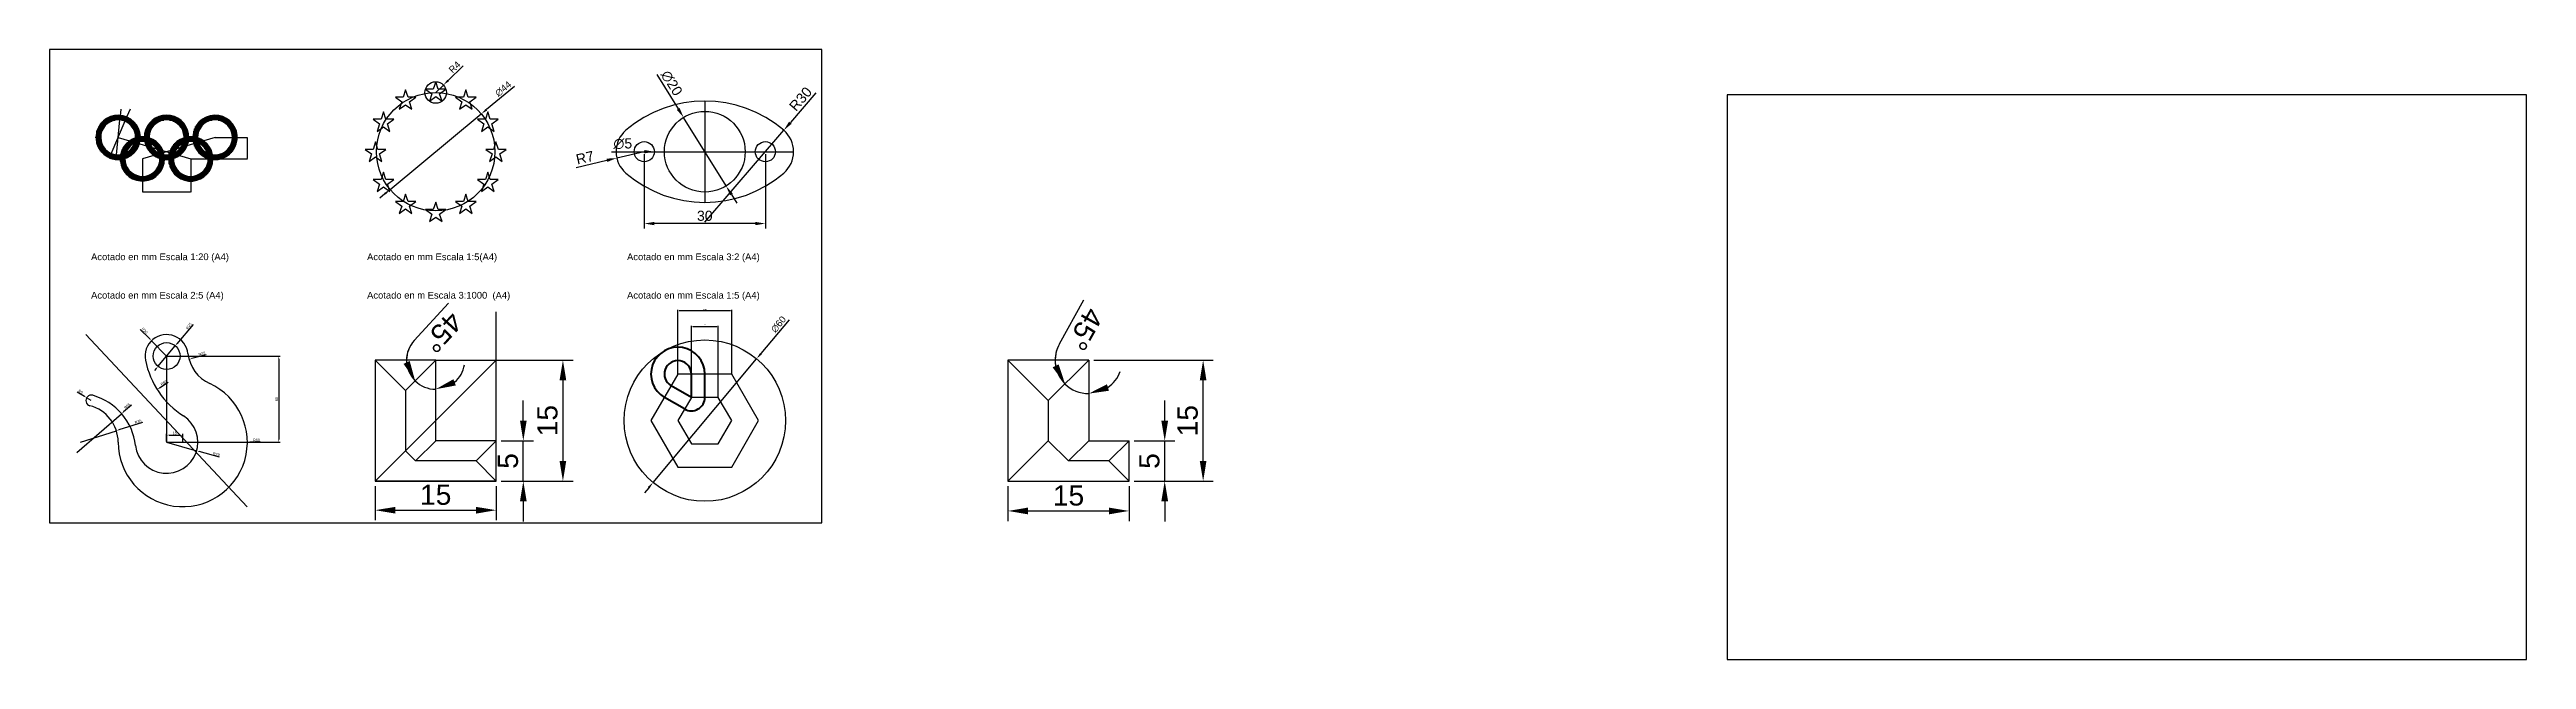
# Model space of a CAD drawing. Header units: millimetres. Extents: x 2626 to 3547, y 1500 to 1727.
import ezdxf

# ---------------------------------------------------------------- set-up
doc = ezdxf.new("R2010")
doc.units = ezdxf.units.MM
doc.layers.add('cotas', color=252, linetype='Continuous')
doc.styles.get("Standard").update_dxf_attribs({"font": 'arial.ttf'})
doc.dimstyles.new('ISO-25', dxfattribs={"dimtxt": 2.5, "dimasz": 2.5, "dimexe": 1.25, "dimexo": 0.625, "dimtad": 1, "dimtxsty": 'Standard', "dimcen": 2.5, "dimadec": 0, "dimazin": 0, "dimtfac": 1, "dimtmove": 0, "dimatfit": 3, "dimfxl": 1, "dimarcsym": 0})
pattern_1 = [(0, (-812.497, 857.91), (0, 6.985), [5.08, -1.905]), (90, (-812.497, 857.91), (-6.985, 4e-16), [5.08, -1.905])]

# ---------------------------------------------------------------- blocks, each defined once
blk = doc.blocks.new('*D10')
at = {"layer": 'cotas', "color": 0, "lineweight": -2, "transparency": 16777216}
blk.add_line((3593.28, 1960.92), (3601.4, 1960.92), dxfattribs=at)
at = {"layer": 'cotas', "color": 0, "transparency": 16777216}
blk.add_solid([(3601.4, 1961.34), (3601.4, 1960.5), (3603.9, 1960.92)], dxfattribs=at)
at = {"layer": 'Defpoints', "color": 0, "transparency": 16777216}
for p in [(3598.9, 1960.92), (3603.9, 1960.92)]:
    blk.add_point(p, dxfattribs=at)
at = {"layer": 'cotas', "color": 0, "transparency": 16777216, "insert": (3596.09, 1962.89), "char_height": 2.5, "attachment_point": 5}
blk.add_mtext('∅5', dxfattribs=at)
blk = doc.blocks.new('*D11')
at = {"layer": 'cotas', "color": 0, "lineweight": -2, "transparency": 16777216}
for p, q in [((3604.52, 1980.07), (3609.81, 1971.54)), ((3621.68, 1952.42), (3611.13, 1969.42)), ((3622.99, 1950.3), (3624.31, 1948.17))]:
    blk.add_line(p, q, dxfattribs=at)
at = {"layer": 'cotas', "color": 0, "transparency": 16777216}
for points in [[(3610.17, 1971.76), (3609.46, 1971.32), (3611.13, 1969.42)], [(3623.35, 1950.52), (3622.64, 1950.08), (3621.68, 1952.42)]]:
    blk.add_solid(points, dxfattribs=at)
at = {"layer": 'Defpoints', "color": 0, "transparency": 16777216}
for p in [(3611.13, 1969.42), (3621.68, 1952.42)]:
    blk.add_point(p, dxfattribs=at)
at = {"layer": 'cotas', "color": 0, "transparency": 16777216, "insert": (3608.18, 1977.91), "char_height": 2.5, "attachment_point": 5, "rotation": 301.82054}
blk.add_mtext('∅20', dxfattribs=at)
blk = doc.blocks.new('*D12')
at = {"layer": 'cotas', "color": 0, "lineweight": -2, "transparency": 16777216}
for p, q in [((3584.56, 1957.04), (3592.15, 1958.79)), ((3601.4, 1960.92), (3594.58, 1959.35))]:
    blk.add_line(p, q, dxfattribs=at)
at = {"layer": 'cotas', "color": 0, "transparency": 16777216}
blk.add_solid([(3592.05, 1959.19), (3592.24, 1958.38), (3594.58, 1959.35)], dxfattribs=at)
at = {"layer": 'Defpoints', "color": 0, "transparency": 16777216}
for p in [(3594.58, 1959.35), (3601.4, 1960.92)]:
    blk.add_point(p, dxfattribs=at)
at = {"layer": 'cotas', "color": 0, "transparency": 16777216, "insert": (3586.72, 1959.46), "char_height": 2.5, "attachment_point": 5, "rotation": 12.97018}
blk.add_mtext('R7', dxfattribs=at)
blk = doc.blocks.new('*D13')
at = {"layer": 'cotas', "color": 0, "lineweight": -2, "transparency": 16777216}
for p, q in [((3643.94, 1975.49), (3637.6, 1968.12)), ((3616.4, 1943.48), (3635.97, 1966.23))]:
    blk.add_line(p, q, dxfattribs=at)
at = {"layer": 'cotas', "color": 0, "transparency": 16777216}
blk.add_solid([(3637.28, 1968.39), (3637.92, 1967.85), (3635.97, 1966.23)], dxfattribs=at)
at = {"layer": 'Defpoints', "color": 0, "transparency": 16777216}
for p in [(3635.97, 1966.23), (3616.4, 1943.48)]:
    blk.add_point(p, dxfattribs=at)
at = {"layer": 'cotas', "color": 0, "transparency": 16777216, "insert": (3640.14, 1973.99), "char_height": 2.5, "attachment_point": 5, "rotation": 49.29429}
blk.add_mtext('R30', dxfattribs=at)
blk = doc.blocks.new('*D14')
at = {"layer": 'cotas', "color": 0, "lineweight": -2, "transparency": 16777216}
for p, q in [((3601.4, 1960.29), (3601.4, 1941.86)), ((3631.4, 1960.29), (3631.4, 1941.86)), ((3628.9, 1943.11), (3603.9, 1943.11))]:
    blk.add_line(p, q, dxfattribs=at)
at = {"layer": 'cotas', "color": 0, "transparency": 16777216}
for points in [[(3603.9, 1943.53), (3603.9, 1942.7), (3601.4, 1943.11)], [(3628.9, 1943.53), (3628.9, 1942.7), (3631.4, 1943.11)]]:
    blk.add_solid(points, dxfattribs=at)
at = {"layer": 'Defpoints', "color": 0, "transparency": 16777216}
for p in [(3601.4, 1960.92), (3631.4, 1960.92), (3601.4, 1943.11)]:
    blk.add_point(p, dxfattribs=at)
at = {"layer": 'cotas', "color": 0, "transparency": 16777216, "insert": (3616.4, 1945.02), "char_height": 2.5, "attachment_point": 5}
blk.add_mtext('30', dxfattribs=at)
blk = doc.blocks.new('*D1')
at = {"layer": 'cotas', "color": 0, "lineweight": -2, "transparency": 16777216}
for p, q in [((1870, 1949), (1998, 2253)), ((2023, 2311), (1999, 2256)), ((1869, 1947), (1868, 1945))]:
    blk.add_line(p, q, dxfattribs=at)
at = {"layer": 'cotas', "color": 0, "transparency": 16777216}
for points in [[(1999, 2256), (2000, 2256), (1998, 2253)], [(1869, 1947), (1869, 1947), (1870, 1949)]]:
    blk.add_solid(points, dxfattribs=at)
at = {"layer": 'Defpoints', "color": 0, "transparency": 16777216}
for p in [(1998, 2253), (1870, 1949)]:
    blk.add_point(p, dxfattribs=at)
at = {"layer": 'cotas', "color": 0, "transparency": 16777216, "insert": (2019, 2308), "char_height": 2.5, "attachment_point": 5, "rotation": 67.0846}
blk.add_mtext('∅330', dxfattribs=at)
blk = doc.blocks.new('*D2')
at = {"layer": 'cotas', "color": 0, "lineweight": -2, "transparency": 16777216}
for p, q in [((1921, 1972), (1947, 2231)), ((1955, 2312), (1947, 2233)), ((1921, 1970), (1921, 1967))]:
    blk.add_line(p, q, dxfattribs=at)
at = {"layer": 'cotas', "color": 0, "transparency": 16777216}
for points in [[(1947, 2233), (1948, 2233), (1947, 2231)], [(1921, 1970), (1921, 1970), (1921, 1972)]]:
    blk.add_solid(points, dxfattribs=at)
at = {"layer": 'Defpoints', "color": 0, "transparency": 16777216}
for p in [(1947, 2231), (1921, 1972)]:
    blk.add_point(p, dxfattribs=at)
at = {"layer": 'cotas', "color": 0, "transparency": 16777216, "insert": (1953, 2307), "char_height": 2.5, "attachment_point": 5, "rotation": 84.2746}
blk.add_mtext('∅260', dxfattribs=at)
blk = doc.blocks.new('*D3')
at = {"layer": 'cotas', "color": 0, "lineweight": -2, "transparency": 16777216}
for p, q in [((2655, 2101), (2895, 2101)), ((2893, 2099), (2893, 1944)), ((2475, 1941), (2895, 1941))]:
    blk.add_line(p, q, dxfattribs=at)
at = {"layer": 'cotas', "color": 0, "transparency": 16777216}
for points in [[(2893, 2099), (2894, 2099), (2893, 2101)], [(2893, 1944), (2894, 1944), (2893, 1941)]]:
    blk.add_solid(points, dxfattribs=at)
at = {"layer": 'Defpoints', "color": 0, "transparency": 16777216}
for p in [(2654, 2101), (2474, 1941), (2893, 1941)]:
    blk.add_point(p, dxfattribs=at)
at = {"layer": 'cotas', "color": 0, "transparency": 16777216, "insert": (2892, 2021), "char_height": 2.5, "attachment_point": 5, "rotation": 90}
blk.add_mtext('160', dxfattribs=at)
blk = doc.blocks.new('*D4')
at = {"layer": 'cotas', "color": 0, "lineweight": -2, "transparency": 16777216}
for p, q in [((2114, 1941), (2114, 1695)), ((2474, 1941), (2474, 1695)), ((2117, 1696), (2472, 1696))]:
    blk.add_line(p, q, dxfattribs=at)
at = {"layer": 'cotas', "color": 0, "transparency": 16777216}
for points in [[(2117, 1697), (2117, 1696), (2114, 1696)], [(2472, 1697), (2472, 1696), (2474, 1696)]]:
    blk.add_solid(points, dxfattribs=at)
at = {"layer": 'Defpoints', "color": 0, "transparency": 16777216}
for p in [(2114, 1941), (2474, 1941), (2474, 1696)]:
    blk.add_point(p, dxfattribs=at)
at = {"layer": 'cotas', "color": 0, "transparency": 16777216, "insert": (2294, 1698), "char_height": 2.5, "attachment_point": 5}
blk.add_mtext('360', dxfattribs=at)
blk = doc.blocks.new('*D28')
at = {"layer": 'cotas', "color": 0, "lineweight": -2, "transparency": 16777216}
for p, q in [((2901.29, 1626.13), (2890.82, 1613.62)), ((2850.71, 1565.69), (2889.21, 1611.7)), ((2849.1, 1563.77), (2847.5, 1561.85))]:
    blk.add_line(p, q, dxfattribs=at)
at = {"layer": 'cotas', "color": 0, "transparency": 16777216}
for points in [[(2890.5, 1613.88), (2891.14, 1613.35), (2889.21, 1611.7)], [(2848.78, 1564.04), (2849.42, 1563.5), (2850.71, 1565.69)]]:
    blk.add_solid(points, dxfattribs=at)
at = {"layer": 'Defpoints', "color": 0, "transparency": 16777216}
for p in [(2889.21, 1611.7), (2850.71, 1565.69)]:
    blk.add_point(p, dxfattribs=at)
at = {"layer": 'cotas', "color": 0, "transparency": 16777216, "insert": (2897.36, 1624.5), "char_height": 2.5, "attachment_point": 5, "rotation": 50.07336}
blk.add_mtext('∅60', dxfattribs=at)
blk = doc.blocks.new('*D26')
at = {"layer": 'cotas', "color": 0, "lineweight": -2, "transparency": 16777216}
for p, q in [((2413.2, 1976.3), (2413.2, 2108.7)), ((2415.7, 2107.5), (2460.7, 2107.5)), ((2463.2, 1976.3), (2463.2, 2108.7))]:
    blk.add_line(p, q, dxfattribs=at)
at = {"layer": 'cotas', "color": 0, "transparency": 16777216}
for points in [[(2415.7, 2107.9), (2415.7, 2107), (2413.2, 2107.5)], [(2460.7, 2107.9), (2460.7, 2107), (2463.2, 2107.5)]]:
    blk.add_solid(points, dxfattribs=at)
at = {"layer": 'Defpoints', "color": 0, "transparency": 16777216}
for p in [(2463.2, 2107.5), (2413.2, 1975.6), (2463.2, 1975.6)]:
    blk.add_point(p, dxfattribs=at)
at = {"layer": 'cotas', "color": 0, "transparency": 16777216, "insert": (2438.2, 2109.4), "char_height": 2.5, "attachment_point": 5}
blk.add_mtext('50', dxfattribs=at)
blk = doc.blocks.new('*D27')
at = {"layer": 'cotas', "color": 0, "lineweight": -2, "transparency": 16777216}
for p, q in [((2388.2, 2019.6), (2388.2, 2138.2)), ((2390.7, 2136.9), (2485.7, 2136.9)), ((2488.2, 2019.6), (2488.2, 2138.2))]:
    blk.add_line(p, q, dxfattribs=at)
at = {"layer": 'cotas', "color": 0, "transparency": 16777216}
for points in [[(2390.7, 2137.3), (2390.7, 2136.5), (2388.2, 2136.9)], [(2485.7, 2137.3), (2485.7, 2136.5), (2488.2, 2136.9)]]:
    blk.add_solid(points, dxfattribs=at)
at = {"layer": 'Defpoints', "color": 0, "transparency": 16777216}
for p in [(2488.2, 2136.9), (2388.2, 2018.9), (2488.2, 2018.9)]:
    blk.add_point(p, dxfattribs=at)
at = {"layer": 'cotas', "color": 0, "transparency": 16777216, "insert": (2438.2, 2138.8), "char_height": 2.5, "attachment_point": 5}
blk.add_mtext('100', dxfattribs=at)
blk = doc.blocks.new('*D31')
at = {"color": 0, "lineweight": -2, "transparency": 16777216}
for p, q in [((2325.7, 1717.4), (2310.7, 1699.5)), ((2293.1, 1678.4), (2309.1, 1697.6)), ((2291.5, 1676.5), (2289.9, 1674.5))]:
    blk.add_line(p, q, dxfattribs=at)
at = {"color": 0, "transparency": 16777216}
for points in [[(2310.4, 1699.8), (2311.1, 1699.2), (2309.1, 1697.6)], [(2291.2, 1676.7), (2291.8, 1676.2), (2293.1, 1678.4)]]:
    blk.add_solid(points, dxfattribs=at)
at = {"layer": 'Defpoints', "color": 0, "transparency": 16777216}
for p in [(2309.1, 1697.6), (2293.1, 1678.4)]:
    blk.add_point(p, dxfattribs=at)
at = {"color": 0, "transparency": 16777216, "insert": (2321.8, 1715.8), "char_height": 2.5, "attachment_point": 5, "rotation": 50.1157}
blk.add_mtext('∅25', dxfattribs=at)
blk = doc.blocks.new('*D32')
at = {"color": 0, "lineweight": -2, "transparency": 16777216}
for p, q in [((2276.7, 1712.8), (2285.4, 1704)), ((2301.1, 1688), (2287.1, 1702.2))]:
    blk.add_line(p, q, dxfattribs=at)
at = {"color": 0, "transparency": 16777216}
blk.add_solid([(2285.7, 1704.3), (2285.1, 1703.7), (2287.1, 1702.2)], dxfattribs=at)
at = {"layer": 'Defpoints', "color": 0, "transparency": 16777216}
for p in [(2287.1, 1702.2), (2301.1, 1688)]:
    blk.add_point(p, dxfattribs=at)
at = {"color": 0, "transparency": 16777216, "insert": (2280.6, 1711.6), "char_height": 2.5, "attachment_point": 5, "rotation": 314.4946}
blk.add_mtext('R20', dxfattribs=at)
blk = doc.blocks.new('*D33')
at = {"color": 0, "lineweight": -2, "transparency": 16777216}
blk.add_line((2337.9, 1689.3), (2324.5, 1685.6), dxfattribs=at)
at = {"color": 0, "transparency": 16777216}
blk.add_solid([(2324.3, 1686), (2324.6, 1685.2), (2322, 1684.9)], dxfattribs=at)
at = {"layer": 'Defpoints', "color": 0, "transparency": 16777216}
for p in [(2322, 1684.9), (2355.8, 1694.3)]:
    blk.add_point(p, dxfattribs=at)
at = {"color": 0, "transparency": 16777216, "insert": (2333.9, 1690.2), "char_height": 2.5, "attachment_point": 5, "rotation": 15.5787}
blk.add_mtext('R35', dxfattribs=at)
blk = doc.blocks.new('*D34')
at = {"color": 0, "lineweight": -2, "transparency": 16777216}
blk.add_line((2302.7, 1663.5), (2294.4, 1658.3), dxfattribs=at)
at = {"color": 0, "transparency": 16777216}
blk.add_solid([(2294.2, 1658.7), (2294.7, 1658), (2292.3, 1657)], dxfattribs=at)
at = {"layer": 'Defpoints', "color": 0, "transparency": 16777216}
for p in [(2360, 1699.7), (2292.3, 1657)]:
    blk.add_point(p, dxfattribs=at)
at = {"color": 0, "transparency": 16777216, "insert": (2298.6, 1663.2), "char_height": 2.5, "attachment_point": 5, "rotation": 32.2754}
blk.add_mtext('R80', dxfattribs=at)
blk = doc.blocks.new('*D35')
at = {"color": 0, "lineweight": -2, "transparency": 16777216}
for p, q in [((2301.1, 1608), (2329, 1600)), ((2350.3, 1593.9), (2331.4, 1599.3))]:
    blk.add_line(p, q, dxfattribs=at)
at = {"color": 0, "transparency": 16777216}
blk.add_solid([(2331.5, 1599.7), (2331.3, 1598.9), (2329, 1600)], dxfattribs=at)
at = {"layer": 'Defpoints', "color": 0, "transparency": 16777216}
for p in [(2301.1, 1608), (2329, 1600)]:
    blk.add_point(p, dxfattribs=at)
at = {"color": 0, "transparency": 16777216, "insert": (2347.3, 1596.7), "char_height": 2.5, "attachment_point": 5, "rotation": 344.0265}
blk.add_mtext('R29', dxfattribs=at)
blk = doc.blocks.new('*D36')
at = {"color": 0, "lineweight": -2, "transparency": 16777216}
for p, q in [((2316.1, 1608), (2376.1, 1608)), ((2388.3, 1608), (2378.6, 1608))]:
    blk.add_line(p, q, dxfattribs=at)
at = {"color": 0, "transparency": 16777216}
blk.add_solid([(2378.6, 1608.4), (2378.6, 1607.6), (2376.1, 1608)], dxfattribs=at)
at = {"layer": 'Defpoints', "color": 0, "transparency": 16777216}
for p in [(2316.1, 1608), (2376.1, 1608)]:
    blk.add_point(p, dxfattribs=at)
at = {"color": 0, "transparency": 16777216, "insert": (2384.7, 1609.9), "char_height": 2.5, "attachment_point": 5}
blk.add_mtext('R60', dxfattribs=at)
blk = doc.blocks.new('*D37')
at = {"color": 0, "lineweight": -2, "transparency": 16777216}
for p, q in [((2217.7, 1598.5), (2259.3, 1634.4)), ((2268.6, 1642.4), (2261.2, 1636.1))]:
    blk.add_line(p, q, dxfattribs=at)
at = {"color": 0, "transparency": 16777216}
blk.add_solid([(2260.9, 1636.4), (2261.5, 1635.8), (2259.3, 1634.4)], dxfattribs=at)
at = {"layer": 'Defpoints', "color": 0, "transparency": 16777216}
for p in [(2259.3, 1634.4), (2217.7, 1598.5)]:
    blk.add_point(p, dxfattribs=at)
at = {"color": 0, "transparency": 16777216, "insert": (2264.6, 1641.5), "char_height": 2.5, "attachment_point": 5, "rotation": 40.7464}
blk.add_mtext('R55', dxfattribs=at)
blk = doc.blocks.new('*D38')
at = {"color": 0, "lineweight": -2, "transparency": 16777216}
for p, q in [((2221.1, 1608), (2254.5, 1618.6)), ((2278.7, 1626.4), (2256.8, 1619.4))]:
    blk.add_line(p, q, dxfattribs=at)
at = {"color": 0, "transparency": 16777216}
blk.add_solid([(2256.7, 1619.8), (2257, 1619), (2254.5, 1618.6)], dxfattribs=at)
at = {"layer": 'Defpoints', "color": 0, "transparency": 16777216}
for p in [(2254.5, 1618.6), (2221.1, 1608)]:
    blk.add_point(p, dxfattribs=at)
at = {"color": 0, "transparency": 16777216, "insert": (2274.7, 1627.1), "char_height": 2.5, "attachment_point": 5, "rotation": 17.7382}
blk.add_mtext('R35', dxfattribs=at)
blk = doc.blocks.new('*D39')
at = {"color": 0, "lineweight": -2, "transparency": 16777216}
for p, q in [((2218, 1654.6), (2224.7, 1650.6)), ((2231.1, 1646.7), (2226.8, 1649.3))]:
    blk.add_line(p, q, dxfattribs=at)
at = {"color": 0, "transparency": 16777216}
blk.add_solid([(2224.9, 1650.9), (2224.5, 1650.2), (2226.8, 1649.3)], dxfattribs=at)
at = {"layer": 'Defpoints', "color": 0, "transparency": 16777216}
for p in [(2226.8, 1649.3), (2231.1, 1646.7)]:
    blk.add_point(p, dxfattribs=at)
at = {"color": 0, "transparency": 16777216, "insert": (2221.3, 1654.9), "char_height": 2.5, "attachment_point": 5, "rotation": 328.8621}
blk.add_mtext('R5', dxfattribs=at)
blk = doc.blocks.new('*D40')
at = {"color": 0, "lineweight": -2, "transparency": 16777216}
for p, q in [((2301.8, 1688), (2406.6, 1688)), ((2405.3, 1685.5), (2405.3, 1610.5)), ((2301.8, 1608), (2406.6, 1608))]:
    blk.add_line(p, q, dxfattribs=at)
at = {"color": 0, "transparency": 16777216}
for points in [[(2404.9, 1685.5), (2405.7, 1685.5), (2405.3, 1688)], [(2404.9, 1610.5), (2405.7, 1610.5), (2405.3, 1608)]]:
    blk.add_solid(points, dxfattribs=at)
at = {"layer": 'Defpoints', "color": 0, "transparency": 16777216}
for p in [(2301.1, 1688), (2301.1, 1608), (2405.3, 1608)]:
    blk.add_point(p, dxfattribs=at)
at = {"color": 0, "transparency": 16777216, "insert": (2403.4, 1648), "char_height": 2.5, "attachment_point": 5, "rotation": 90}
blk.add_mtext('80', dxfattribs=at)
blk = doc.blocks.new('*D30')
at = {"color": 0, "lineweight": -2, "transparency": 16777216}
for p, q in [((2301.1, 1608.6), (2301.1, 1615.7)), ((2303.6, 1614.5), (2313.6, 1614.5)), ((2316.1, 1608.6), (2316.1, 1615.7))]:
    blk.add_line(p, q, dxfattribs=at)
at = {"color": 0, "transparency": 16777216}
for points in [[(2303.6, 1614.9), (2303.6, 1614.1), (2301.1, 1614.5)], [(2313.6, 1614.9), (2313.6, 1614.1), (2316.1, 1614.5)]]:
    blk.add_solid(points, dxfattribs=at)
at = {"layer": 'Defpoints', "color": 0, "transparency": 16777216}
for p in [(2316.1, 1614.5), (2301.1, 1608), (2316.1, 1608)]:
    blk.add_point(p, dxfattribs=at)
at = {"color": 0, "transparency": 16777216, "insert": (2308.6, 1616.4), "char_height": 2.5, "attachment_point": 5}
blk.add_mtext('15', dxfattribs=at)
blk = doc.blocks.new('*D16')
at = {"layer": 'cotas', "color": 0, "lineweight": -2, "transparency": 16777216}
blk.add_line((3044.06, 1652.83), (3047.1, 1658.3), dxfattribs=at)
for start, end in [(150.8674, 225), (154.8405, 189.9203), (225, 270), (305.0797, 340.1595)]:
    blk.add_arc((3047.68, 1650.81), 4.15, start, end, dxfattribs=at)
at = {"layer": 'cotas', "color": 0, "transparency": 16777216}
for points in [[(3043.96, 1650.29), (3043.22, 1649.91), (3044.75, 1647.88)], [(3050.19, 1647.02), (3049.94, 1647.82), (3047.68, 1646.66)]]:
    blk.add_solid(points, dxfattribs=at)
at = {"layer": 'Defpoints', "color": 0, "transparency": 16777216}
for p in [(3047.68, 1650.81), (3047.68, 1650.81), (3042.68, 1645.81), (3046.61, 1646.81), (3047.68, 1640.81)]:
    blk.add_point(p, dxfattribs=at)
at = {"layer": 'cotas', "color": 0, "transparency": 16777216, "insert": (3047.24, 1654.64), "char_height": 2.5, "attachment_point": 5, "rotation": 240.8674}
blk.add_mtext('45°', dxfattribs=at)
blk = doc.blocks.new('*D17')
at = {"layer": 'cotas', "color": 0, "lineweight": -2, "transparency": 16777216}
for p, q in [((3057.1, 1643.31), (3057.1, 1645.81)), ((3053.31, 1640.81), (3058.35, 1640.81)), ((3057.1, 1635.81), (3057.1, 1640.81)), ((3053.31, 1635.81), (3058.35, 1635.81)), ((3057.1, 1633.31), (3057.1, 1630.81))]:
    blk.add_line(p, q, dxfattribs=at)
at = {"layer": 'cotas', "color": 0, "transparency": 16777216}
for points in [[(3056.68, 1643.31), (3057.52, 1643.31), (3057.1, 1640.81)], [(3056.68, 1633.31), (3057.52, 1633.31), (3057.1, 1635.81)]]:
    blk.add_solid(points, dxfattribs=at)
at = {"layer": 'Defpoints', "color": 0, "transparency": 16777216}
for p in [(3052.68, 1640.81), (3057.1, 1640.81), (3052.68, 1635.81)]:
    blk.add_point(p, dxfattribs=at)
at = {"layer": 'cotas', "color": 0, "transparency": 16777216, "insert": (3055.21, 1638.31), "char_height": 2.5, "attachment_point": 5, "rotation": 90}
blk.add_mtext('5', dxfattribs=at)
blk = doc.blocks.new('*D18')
at = {"layer": 'cotas', "color": 0, "lineweight": -2, "transparency": 16777216}
for p, q in [((3037.68, 1635.19), (3037.68, 1630.87)), ((3052.68, 1635.19), (3052.68, 1630.87)), ((3040.18, 1632.12), (3050.18, 1632.12))]:
    blk.add_line(p, q, dxfattribs=at)
at = {"layer": 'cotas', "color": 0, "transparency": 16777216}
for points in [[(3040.18, 1632.54), (3040.18, 1631.7), (3037.68, 1632.12)], [(3050.18, 1632.54), (3050.18, 1631.7), (3052.68, 1632.12)]]:
    blk.add_solid(points, dxfattribs=at)
at = {"layer": 'Defpoints', "color": 0, "transparency": 16777216}
for p in [(3037.68, 1635.81), (3052.68, 1635.81), (3052.68, 1632.12)]:
    blk.add_point(p, dxfattribs=at)
at = {"layer": 'cotas', "color": 0, "transparency": 16777216, "insert": (3045.18, 1634.02), "char_height": 2.5, "attachment_point": 5}
blk.add_mtext('15', dxfattribs=at)
blk = doc.blocks.new('*D19')
at = {"layer": 'cotas', "color": 0, "lineweight": -2, "transparency": 16777216}
for p, q in [((3048.31, 1650.81), (3063.11, 1650.81)), ((3061.86, 1638.31), (3061.86, 1648.31)), ((3053.31, 1635.81), (3063.11, 1635.81))]:
    blk.add_line(p, q, dxfattribs=at)
at = {"layer": 'cotas', "color": 0, "transparency": 16777216}
for points in [[(3061.44, 1648.31), (3062.27, 1648.31), (3061.86, 1650.81)], [(3061.44, 1638.31), (3062.27, 1638.31), (3061.86, 1635.81)]]:
    blk.add_solid(points, dxfattribs=at)
at = {"layer": 'Defpoints', "color": 0, "transparency": 16777216}
for p in [(3047.68, 1650.81), (3061.86, 1650.81), (3052.68, 1635.81)]:
    blk.add_point(p, dxfattribs=at)
at = {"layer": 'cotas', "color": 0, "transparency": 16777216, "insert": (3059.95, 1643.31), "char_height": 2.5, "attachment_point": 5, "rotation": 90}
blk.add_mtext('15', dxfattribs=at)
blk = doc.blocks.new('*D44')
at = {"layer": 'cotas', "color": 0, "lineweight": -2, "transparency": 16777216}
for p, q in [((2416.27, 1597.03), (2416.27, 1599.53)), ((2413.55, 1594.53), (2417.52, 1594.53)), ((2416.27, 1589.53), (2416.27, 1594.53)), ((2413.55, 1589.53), (2417.52, 1589.53)), ((2416.27, 1587.03), (2416.27, 1584.53))]:
    blk.add_line(p, q, dxfattribs=at)
at = {"layer": 'cotas', "color": 0, "transparency": 16777216}
for points in [[(2415.86, 1597.03), (2416.69, 1597.03), (2416.27, 1594.53)], [(2415.86, 1587.03), (2416.69, 1587.03), (2416.27, 1589.53)]]:
    blk.add_solid(points, dxfattribs=at)
at = {"layer": 'Defpoints', "color": 0, "transparency": 16777216}
for p in [(2412.92, 1594.53), (2416.27, 1594.53), (2412.92, 1589.53)]:
    blk.add_point(p, dxfattribs=at)
at = {"layer": 'cotas', "color": 0, "transparency": 16777216, "insert": (2414.38, 1592.03), "char_height": 2.5, "attachment_point": 5, "rotation": 90}
blk.add_mtext('5', dxfattribs=at)
blk = doc.blocks.new('*D45')
at = {"layer": 'cotas', "color": 0, "lineweight": -2, "transparency": 16777216}
for p, q in [((2406.05, 1604.53), (2422.43, 1604.53)), ((2421.18, 1602.03), (2421.18, 1592.03)), ((2413.55, 1589.53), (2422.43, 1589.53))]:
    blk.add_line(p, q, dxfattribs=at)
at = {"layer": 'cotas', "color": 0, "transparency": 16777216}
for points in [[(2420.76, 1602.03), (2421.59, 1602.03), (2421.18, 1604.53)], [(2420.76, 1592.03), (2421.59, 1592.03), (2421.18, 1589.53)]]:
    blk.add_solid(points, dxfattribs=at)
at = {"layer": 'Defpoints', "color": 0, "transparency": 16777216}
for p in [(2405.42, 1604.53), (2412.92, 1589.53), (2421.18, 1589.53)]:
    blk.add_point(p, dxfattribs=at)
at = {"layer": 'cotas', "color": 0, "transparency": 16777216, "insert": (2419.27, 1597.03), "char_height": 2.5, "attachment_point": 5, "rotation": 90}
blk.add_mtext('15', dxfattribs=at)
blk = doc.blocks.new('*D46')
at = {"layer": 'cotas', "color": 0, "lineweight": -2, "transparency": 16777216}
for p, q in [((2397.92, 1588.9), (2397.92, 1584.68)), ((2412.92, 1588.9), (2412.92, 1584.68)), ((2400.42, 1585.93), (2410.42, 1585.93))]:
    blk.add_line(p, q, dxfattribs=at)
at = {"layer": 'cotas', "color": 0, "transparency": 16777216}
for points in [[(2400.42, 1586.34), (2400.42, 1585.51), (2397.92, 1585.93)], [(2410.42, 1586.34), (2410.42, 1585.51), (2412.92, 1585.93)]]:
    blk.add_solid(points, dxfattribs=at)
at = {"layer": 'Defpoints', "color": 0, "transparency": 16777216}
for p in [(2397.92, 1589.53), (2412.92, 1589.53), (2412.92, 1585.93)]:
    blk.add_point(p, dxfattribs=at)
at = {"layer": 'cotas', "color": 0, "transparency": 16777216, "insert": (2405.42, 1587.83), "char_height": 2.5, "attachment_point": 5}
blk.add_mtext('15', dxfattribs=at)
blk = doc.blocks.new('*D47')
at = {"layer": 'cotas', "color": 0, "lineweight": -2, "transparency": 16777216}
blk.add_line((2402.76, 1606.97), (2406.99, 1611.58), dxfattribs=at)
for start, end in [(137.4397, 225), (144.0417, 184.5208), (225, 270), (310.4792, 350.9583)]:
    blk.add_arc((2405.42, 1604.53), 3.61, start, end, dxfattribs=at)
at = {"layer": 'cotas', "color": 0, "transparency": 16777216}
for points in [[(2402.2, 1604.42), (2401.44, 1604.07), (2402.87, 1601.97)], [(2407.91, 1601.39), (2407.62, 1602.17), (2405.42, 1600.92)]]:
    blk.add_solid(points, dxfattribs=at)
at = {"layer": 'Defpoints', "color": 0, "transparency": 16777216}
for p in [(2405.42, 1604.53), (2405.42, 1604.53), (2401.67, 1600.78), (2404.49, 1601.04), (2405.42, 1594.53)]:
    blk.add_point(p, dxfattribs=at)
at = {"layer": 'cotas', "color": 0, "transparency": 16777216, "insert": (2406.27, 1607.99), "char_height": 2.5, "attachment_point": 5, "rotation": 227.4397}
blk.add_mtext('45°', dxfattribs=at)
blk = doc.blocks.new('*D52')
at = {"layer": 'cotas', "color": 0, "lineweight": -2, "transparency": 16777216}
for p, q in [((2769.96, 1710.69), (2772.83, 1713.48)), ((2780.18, 1720.65), (2774.62, 1715.23))]:
    blk.add_line(p, q, dxfattribs=at)
at = {"layer": 'cotas', "color": 0, "transparency": 16777216}
blk.add_solid([(2774.33, 1715.53), (2774.91, 1714.93), (2772.83, 1713.48)], dxfattribs=at)
at = {"layer": 'Defpoints', "color": 0, "transparency": 16777216}
for p in [(2772.83, 1713.48), (2769.96, 1710.69)]:
    blk.add_point(p, dxfattribs=at)
at = {"layer": 'cotas', "color": 0, "transparency": 16777216, "insert": (2776.99, 1720.15), "char_height": 2.5, "attachment_point": 5, "rotation": 44.23949}
blk.add_mtext('R4', dxfattribs=at)
blk = doc.blocks.new('*D53')
at = {"layer": 'cotas', "color": 0, "lineweight": -2, "transparency": 16777216}
for p, q in [((2799.21, 1712.96), (2788.81, 1704.34)), ((2753.03, 1674.64), (2786.89, 1702.74)), ((2751.11, 1673.05), (2749.18, 1671.45))]:
    blk.add_line(p, q, dxfattribs=at)
at = {"layer": 'cotas', "color": 0, "transparency": 16777216}
for points in [[(2788.55, 1704.66), (2789.08, 1704.02), (2786.89, 1702.74)], [(2750.84, 1673.37), (2751.37, 1672.73), (2753.03, 1674.64)]]:
    blk.add_solid(points, dxfattribs=at)
at = {"layer": 'Defpoints', "color": 0, "transparency": 16777216}
for p in [(2786.89, 1702.74), (2753.03, 1674.64)]:
    blk.add_point(p, dxfattribs=at)
at = {"layer": 'cotas', "color": 0, "transparency": 16777216, "insert": (2795.05, 1712.07), "char_height": 2.5, "attachment_point": 5, "rotation": 39.68578}
blk.add_mtext('∅44', dxfattribs=at)
blk = doc.blocks.new('*U54')
at = {"layer": 'cotas'}
for p, q in [((-0.9, 0.85), (-3.8, 0.85)), ((-3.8, 0.85), (-1.45, -0.85)), ((0, 3.62), (-0.9, 0.85)), ((0.9, 0.85), (0, 3.62)), ((3.8, 0.85), (0.9, 0.85)), ((1.45, -0.85), (3.8, 0.85)), ((-1.45, -0.85), (-2.35, -3.62)), ((-2.35, -3.62), (0, -1.91)), ((0, -1.91), (2.35, -3.62)), ((2.35, -3.62), (1.45, -0.85))]:
    blk.add_line(p, q, dxfattribs=at)
blk = doc.blocks.new('*U56')
at = {"color": 0, "linetype": 'ByBlock', "lineweight": -2, "transparency": 16777216}
for p in [(585.91, 269.05), (597.1, 272.05), (608.29, 269.05), (577.72, 260.86), (616.49, 260.86), (574.72, 249.67), (619.48, 249.67), (577.72, 238.48), (616.49, 238.48), (585.91, 230.29), (597.1, 227.29), (608.29, 230.29)]:
    blk.add_blockref('*U54', p, dxfattribs=at)
blk = doc.blocks.new('tangentes')
for centre, radius in [((3616.404, 1960.92), 10), ((3601.404, 1960.92), 2.5), ((3631.404, 1960.92), 2.5)]:
    blk.add_circle(centre, radius)
for centre, radius, start, end in [((3616.404, 1943.484), 30, 49.294293, 130.705707), ((3601.404, 1960.92), 7, 130.705707, 229.294293), ((3631.404, 1960.92), 7, 310.705707, 49.294293), ((3616.404, 1978.356), 30, 229.294293, 310.705707)]:
    blk.add_arc(centre, radius, start, end)
at = {"layer": 'cotas'}
for p, q in [((3616.404, 1973.484), (3616.404, 1948.356)), ((3594.404, 1960.92), (3638.404, 1960.92))]:
    blk.add_line(p, q, dxfattribs=at)
dim = blk.add_diameter_dim_2p(p1=(3621.676, 1952.423), p2=(3611.131, 1969.417), dimstyle='ISO-25', dxfattribs=at)
dim.commit()
dim.dimension.update_dxf_attribs({"geometry": '*D11', "text_midpoint": (3608.182, 1977.909)})
for center, mpoint, picture, middle in [((3616.404, 1943.484), (3635.969, 1966.226), '*D13', (3640.141, 1973.992)), ((3601.404, 1960.92), (3594.582, 1959.349), '*D12', (3586.716, 1959.461))]:
    dim = blk.add_radius_dim(center=center, mpoint=mpoint, dimstyle='ISO-25', dxfattribs=at)
    dim.commit()
    dim.dimension.update_dxf_attribs({"geometry": picture, "text_midpoint": middle})
dim = blk.add_diameter_dim_2p(p1=(3598.904, 1960.92), p2=(3603.904, 1960.92), dimstyle='ISO-25', dxfattribs=at)
dim.commit()
dim.dimension.update_dxf_attribs({"geometry": '*D10', "text_midpoint": (3596.09, 1960.92), "dimtype": 131})
dim = blk.add_linear_dim(base=(3601.404, 1943.115), p1=(3631.404, 1960.92), p2=(3601.404, 1960.92), dimstyle='ISO-25', dxfattribs=at)
dim.commit()
dim.dimension.update_dxf_attribs({"geometry": '*D14', "text_midpoint": (3616.404, 1945.017)})
blk = doc.blocks.new('aros')
at = {"layer": 'cotas'}
h = blk.add_hatch(dxfattribs=at)
h.set_pattern_fill('ANGLE', color=4)
h.set_pattern_definition(pattern_1)
h.paths.add_polyline_path([(2064.108, 2098.623, -0.054223189), (2099.081, 2105.702, 18.442294205), (2096.151, 2070.14, 0.079910638), (2056.684, 2058.006, -12.513978477)])
h = blk.add_hatch(dxfattribs=at)
h.set_pattern_fill('ANGLE', color=4)
h.set_pattern_definition(pattern_1)
h.paths.add_polyline_path([(2064.108, 2098.623, -0.054223189), (2099.081, 2105.702, 18.442294205), (2096.151, 2070.14, 0.079910638), (2056.684, 2058.006, -12.513978477)])
at = {"layer": 'cotas', "true_color": 0x636466}
h = blk.add_hatch(dxfattribs=at)
h.set_pattern_fill('ANGLE', color=251)
h.set_pattern_definition(pattern_1)
h.paths.add_polyline_path([(2244.108, 1944.158, 0.079910638), (2236.684, 1984.775, -4.292476215), (2351.59, 1984.775, 0.079910638), (2344.167, 1944.158, 6.440854447)])
h.paths.add_polyline_path([(2312.124, 1972.64, -0.06951257), (2276.151, 1972.64, -0.054223189), (2279.081, 1937.079, 0.045720656), (2309.194, 1937.079, -0.054223189)])
at = {"layer": 'cotas'}
h = blk.add_hatch(dxfattribs=at)
h.set_pattern_fill('ANGLE', color=1)
h.set_pattern_definition(pattern_1)
h.paths.add_polyline_path([(2489.194, 2105.702, -0.054223189), (2524.167, 2098.623, -12.513978477), (2531.59, 2058.006, 0.079910638), (2492.124, 2070.14, 18.442294205)])
h = blk.add_hatch(dxfattribs=at)
h.set_pattern_fill('ANGLE', color=2)
h.set_pattern_definition(pattern_1)
h.paths.add_polyline_path([(1984.167, 1944.158, -0.054223189), (1949.194, 1937.079, 1.938547664), (2164.167, 2098.623, 0.079910638), (2171.59, 2058.006, -1.822603606)])
h.paths.add_polyline_path([(2132.124, 2070.14, -0.054223189), (2129.194, 2105.702, 0.385457075), (1952.124, 1972.64, 0.079910638), (1991.59, 1984.775, -0.356367137)])
for centre, radius, start, end in [((1934.137, 2101.39), 165, 1.4973662, 349.0824844), ((1934.137, 2101.39), 130, 358.7801603, 340.5048255), ((2294.137, 2101.39), 165, 287.650437, 252.349563), ((2294.137, 2101.39), 130, 296.2280958, 243.7719042), ((2654.137, 2101.39), 165, 190.9175156, 178.5026338), ((2654.137, 2101.39), 130, 199.4951745, 181.2198397), ((2114.137, 1941.39), 165, 181.4973662, 72.349563), ((2114.137, 1941.39), 165, 84.7644448, 169.0824844), ((2114.137, 1941.39), 130, 178.7801603, 63.7719042), ((2114.137, 1941.39), 130, 82.047239, 160.5048255), ((2474.137, 1941.39), 130, 116.2280958, 1.2198397), ((2474.137, 1941.39), 130, 19.4951745, 97.952761), ((2474.137, 1941.39), 165, 10.9175156, 95.2355552), ((2294.137, 2101.39), 130, 262.047239, 277.952761), ((2294.137, 2101.39), 165, 264.7644448, 275.2355552)]:
    blk.add_arc(centre, radius, start, end)
for p1, p2, picture, middle in [((1869.891, 1949.412), (1998.384, 2253.368), '*D1', (2021.041, 2306.966)), ((1921.168, 1972.039), (1947.106, 2230.742), '*D2', (1954.749, 2306.966))]:
    dim = blk.add_diameter_dim_2p(p1=p1, p2=p2, dimstyle='ISO-25', dxfattribs=at)
    dim.commit()
    dim.dimension.update_dxf_attribs({"geometry": picture, "text_midpoint": middle, "dimtype": 131})
dim = blk.add_linear_dim(base=(2893.475, 1941.39), p1=(2654.137, 2101.39), p2=(2474.137, 1941.39), angle=90, dimstyle='ISO-25', dxfattribs=at)
dim.commit()
dim.dimension.update_dxf_attribs({"geometry": '*D3', "text_midpoint": (2891.574, 2021.39)})
dim = blk.add_linear_dim(base=(2474.137, 1696.489), p1=(2114.137, 1941.39), p2=(2474.137, 1941.39), dimstyle='ISO-25', dxfattribs=at)
dim.commit()
dim.dimension.update_dxf_attribs({"geometry": '*D4', "text_midpoint": (2294.137, 1698.391)})
blk = doc.blocks.new('aros1')
at = {"layer": 'cotas'}
h = blk.add_hatch(dxfattribs=at)
h.set_pattern_fill('ANGLE', color=3)
h.set_pattern_definition(pattern_1)
h.paths.add_polyline_path([(2639, 1937, -0.054223), (2604, 1944, -1.822604), (2417, 2058, 0.079911), (2424, 2099, 1.938548)])
h.paths.add_polyline_path([(2459, 2106, -0.054223), (2456, 2070, -0.356367), (2597, 1985, 0.079911), (2636, 1973, 0.385457)])
blk.add_arc((2474, 1941), 165, 107.6504, 358.5026)
blk.add_blockref('aros', (0, 0), dxfattribs=at)
blk = doc.blocks.new('petalo')
at = {"lineweight": 100}
for p, q in [((2413.177, 1975.636), (2375.677, 1997.286)), ((2413.177, 1975.636), (2413.177, 2018.937)), ((2438.177, 1975.636), (2438.177, 2018.937)), ((2400.677, 1953.985), (2363.177, 1975.636))]:
    blk.add_line(p, q, dxfattribs=at)
for centre, radius, start, end in [((2388.177, 2018.937), 50, 0, 240), ((2388.177, 2018.937), 25, 0, 240), ((2413.177, 1975.636), 25, 240, 0)]:
    blk.add_arc(centre, radius, start, end, dxfattribs=at)
at = {"layer": 'cotas'}
for points in [[(2538.177, 1932.335), (2488.177, 2018.937), (2388.177, 2018.937), (2338.177, 1932.335), (2388.177, 1845.732), (2488.177, 1845.732)], [(2488.177, 1932.335), (2463.177, 1975.636), (2413.177, 1975.636), (2388.177, 1932.335), (2413.177, 1889.033), (2463.177, 1889.033)]]:
    blk.add_lwpolyline(points, close=True, dxfattribs=at)
blk.add_circle((2438.177, 1932.335), 150, dxfattribs=at)
for base, p1, p2, picture, middle in [((2488.177, 2136.903), (2388.177, 2018.937), (2488.177, 2018.937), '*D27', (2438.177, 2138.804)), ((2463.177, 2107.456), (2413.177, 1975.636), (2463.177, 1975.636), '*D26', (2438.177, 2109.357))]:
    dim = blk.add_linear_dim(base=base, p1=p1, p2=p2, dimstyle='ISO-25', dxfattribs=at)
    dim.commit()
    dim.dimension.update_dxf_attribs({"geometry": picture, "text_midpoint": middle})
blk = doc.blocks.new('gancho')
blk.add_line((2301.125, 1687.973), (2301.125, 1607.973))
blk.add_circle((2301.125, 1687.973), 12.5)
for centre, radius, start, end in [((2301.125, 1687.973), 20, 6.616796, 191.299495), ((2359.962, 1699.729), 80, 191.299495, 237.330735), ((2355.759, 1694.311), 35, 186.616796, 245.342297), ((2316.125, 1607.973), 60, 180.009232, 65.342297), ((2231.125, 1646.688), 5, 74.373611, 255.52249), ((2221.125, 1607.958), 35, 0.009232, 75.52249), ((2217.657, 1598.536), 55, 6.450803, 74.373611), ((2301.125, 1607.973), 29, 186.450803, 57.330735)]:
    blk.add_arc(centre, radius, start, end)
for center, mpoint, picture, middle in [((2301.125, 1687.973), (2287.109, 1702.239), '*D32', (2279.224, 1710.264)), ((2359.962, 1699.729), (2292.323, 1657.01), '*D34', (2299.601, 1661.606)), ((2355.759, 1694.311), (2322.045, 1684.911), '*D33', (2334.389, 1688.352)), ((2221.125, 1607.958), (2254.461, 1618.621), '*D38', (2275.294, 1625.285)), ((2301.125, 1607.973), (2329.006, 1599.992), '*D35', (2346.79, 1594.902))]:
    dim = blk.add_radius_dim(center=center, mpoint=mpoint, dimstyle='ISO-25')
    dim.commit()
    dim.dimension.update_dxf_attribs({"geometry": picture, "text_midpoint": middle, "dimtype": 132})
dim = blk.add_diameter_dim_2p(p1=(2293.11, 1678.381), p2=(2309.141, 1697.565), dimstyle='ISO-25')
dim.commit()
dim.dimension.update_dxf_attribs({"geometry": '*D31', "text_midpoint": (2323.301, 1714.509), "dimtype": 131})
dim = blk.add_linear_dim(base=(2405.326, 1607.973), p1=(2301.125, 1687.973), p2=(2301.125, 1607.973), angle=90, dimstyle='ISO-25')
dim.commit()
dim.dimension.update_dxf_attribs({"geometry": '*D40', "text_midpoint": (2403.424, 1647.973)})
for center, mpoint, picture, middle in [((2231.125, 1646.688), (2226.846, 1649.273), '*D39', (2221.278, 1654.852)), ((2217.657, 1598.536), (2259.326, 1634.435), '*D37', (2264.619, 1641.499)), ((2316.125, 1607.973), (2376.125, 1607.973), '*D36', (2384.733, 1609.874))]:
    dim = blk.add_radius_dim(center=center, mpoint=mpoint, dimstyle='ISO-25')
    dim.commit()
    dim.dimension.update_dxf_attribs({"geometry": picture, "text_midpoint": middle})
dim = blk.add_linear_dim(base=(2316.125, 1614.497), p1=(2301.125, 1607.973), p2=(2316.125, 1607.973), dimstyle='ISO-25')
dim.commit()
dim.dimension.update_dxf_attribs({"geometry": '*D30', "text_midpoint": (2308.625, 1616.398)})
blk = doc.blocks.new('tejado')
for p, q in [((3037.68, 1650.813), (3042.68, 1645.813)), ((3047.68, 1650.813), (3042.68, 1645.813)), ((3042.68, 1645.813), (3042.68, 1640.813)), ((3037.68, 1635.813), (3042.68, 1640.813)), ((3045.18, 1638.313), (3042.68, 1640.813)), ((3047.68, 1640.813), (3045.18, 1638.313)), ((3052.68, 1640.813), (3050.18, 1638.313)), ((3050.18, 1638.313), (3045.18, 1638.313)), ((3052.68, 1635.813), (3050.18, 1638.313))]:
    blk.add_line(p, q)
for points in [[(3047.68, 1650.813), (3037.68, 1650.813), (3037.68, 1635.813), (3052.68, 1635.813), (3052.68, 1640.813)], [(3047.68, 1650.813), (3047.68, 1640.813), (3052.68, 1640.813)]]:
    blk.add_lwpolyline(points)
at = {"layer": 'cotas'}
dim = blk.add_angular_dim_2l(base=(3046.607, 1646.806), line1=((3047.68, 1650.813), (3047.68, 1640.813)), line2=((3047.68, 1650.813), (3042.68, 1645.813)), dimstyle='ISO-25', dxfattribs=at)
dim.commit()
dim.dimension.update_dxf_attribs({"geometry": '*D16', "text_midpoint": (3047.236, 1654.641)})
for base, p2, picture, middle in [((3061.856, 1650.813), (3047.68, 1650.813), '*D19', (3059.954, 1643.313)), ((3057.101, 1640.813), (3052.68, 1640.813), '*D17', (3055.205, 1638.313))]:
    dim = blk.add_linear_dim(base=base, p1=(3052.68, 1635.813), p2=p2, angle=90, dimstyle='ISO-25', dxfattribs=at)
    dim.commit()
    dim.dimension.update_dxf_attribs({"geometry": picture, "text_midpoint": middle})
dim = blk.add_linear_dim(base=(3052.68, 1632.12), p1=(3037.68, 1635.813), p2=(3052.68, 1635.813), dimstyle='ISO-25', dxfattribs=at)
dim.commit()
dim.dimension.update_dxf_attribs({"geometry": '*D18', "text_midpoint": (3045.18, 1634.022)})
blk = doc.blocks.new('tejado2')
for p, q in [((2405.422, 1604.529), (2397.922, 1604.529)), ((2397.922, 1604.529), (2397.922, 1589.529)), ((2397.922, 1604.529), (2401.672, 1600.779)), ((2405.422, 1604.529), (2401.672, 1600.779)), ((2405.422, 1594.529), (2405.422, 1604.529)), ((2401.672, 1600.779), (2401.672, 1593.279)), ((2397.922, 1589.529), (2401.672, 1593.279)), ((2401.672, 1593.279), (2402.922, 1592.029)), ((2405.422, 1594.529), (2402.922, 1592.029)), ((2412.922, 1594.529), (2405.422, 1594.529)), ((2412.922, 1594.529), (2410.422, 1592.029)), ((2412.922, 1589.529), (2412.922, 1594.529)), ((2410.422, 1592.029), (2402.922, 1592.029)), ((2412.922, 1589.529), (2410.422, 1592.029))]:
    blk.add_line(p, q)
blk.add_lwpolyline([(2397.922, 1589.529), (2412.922, 1589.529), (2412.922, 1589.529), (2397.922, 1589.529)], close=True)
at = {"layer": 'cotas'}
dim = blk.add_angular_dim_2l(base=(2404.487, 1601.039), line1=((2405.422, 1594.529), (2405.422, 1604.529)), line2=((2405.422, 1604.529), (2401.672, 1600.779)), dimstyle='ISO-25', dxfattribs=at)
dim.commit()
dim.dimension.update_dxf_attribs({"geometry": '*D47', "text_midpoint": (2406.272, 1607.994)})
for base, p1, p2, picture, middle in [((2421.176, 1589.529), (2405.422, 1604.529), (2412.922, 1589.529), '*D45', (2419.275, 1597.029)), ((2416.272, 1594.529), (2412.922, 1589.529), (2412.922, 1594.529), '*D44', (2414.376, 1592.029))]:
    dim = blk.add_linear_dim(base=base, p1=p1, p2=p2, angle=90, dimstyle='ISO-25', dxfattribs=at)
    dim.commit()
    dim.dimension.update_dxf_attribs({"geometry": picture, "text_midpoint": middle})
dim = blk.add_linear_dim(base=(2412.922, 1585.926), p1=(2397.922, 1589.529), p2=(2412.922, 1589.529), dimstyle='ISO-25', dxfattribs=at)
dim.commit()
dim.dimension.update_dxf_attribs({"geometry": '*D46', "text_midpoint": (2405.422, 1587.828)})
blk = doc.blocks.new('estrellas')
at = {"layer": 'cotas'}
for centre, radius in [((2769.96, 1710.692), 4), ((2769.96, 1688.692), 22)]:
    blk.add_circle(centre, radius, dxfattribs=at)
blk.add_blockref('*U56', (2172.857, 1439.022))
dim = blk.add_radius_dim(center=(2769.96, 1710.692), mpoint=(2772.826, 1713.483), dimstyle='ISO-25', dxfattribs=at)
dim.commit()
dim.dimension.update_dxf_attribs({"geometry": '*D52', "text_midpoint": (2778.296, 1718.81)})
dim = blk.add_diameter_dim_2p(p1=(2753.03, 1674.643), p2=(2786.89, 1702.741), dimstyle='ISO-25', dxfattribs=at)
dim.commit()
dim.dimension.update_dxf_attribs({"geometry": '*D53', "text_midpoint": (2796.306, 1710.554), "dimtype": 131})

msp = doc.modelspace()

# ---------------------------------------------------------------- linework, layer by layer
for p, q in [((3546.877, 1709.881), (3249.877, 1709.881)), ((3249.877, 1709.881), (3249.877, 1499.881)), ((3546.877, 1499.881), (3546.877, 1709.881)), ((3249.877, 1499.881), (3546.877, 1499.881))]:
    msp.add_line(p, q)
msp.add_lwpolyline([(2626.46, 1550.692), (2913.46, 1550.692), (2913.46, 1726.692), (2626.46, 1726.692)], close=True)
at = {"layer": 'cotas'}
for p, q in [((2651.96, 1694.025), (2678.96, 1686.025)), ((2687.96, 1694.025), (2660.96, 1686.025)), ((2639.96, 1620.692), (2699.96, 1556.692)), ((2792.46, 1581.192), (2792.46, 1629.126)), ((2747.46, 1566.192), (2792.46, 1611.192)), ((2769.96, 1611.192), (2792.46, 1611.192))]:
    msp.add_line(p, q, dxfattribs=at)

# ---------------------------------------------------------------- block references
for name, p, xscale, yscale, zscale in [('tangentes', (-2554.646, -1252.688), 1.5, 1.5, 1.5), ('petalo', (2382.325, 1202.225), 0.2, 0.2, 0.2), ('tejado', (-6130.442, -3341.246), 3, 3, 3), ('gancho', (1749.51, 937.503), 0.4, 0.4, 0.4)]:
    msp.add_blockref(name, p, dxfattribs=dict(xscale=xscale, yscale=yscale, zscale=zscale))
msp.add_blockref('estrellas', (0, 0), dxfattribs=at)
for name, p, xscale, yscale, zscale in [('aros1', (2555.253, 1588.956), 0.05, 0.05, 0.05), ('tejado2', (-4446.305, -3202.395), 3, 3, 3)]:
    msp.add_blockref(name, p, dxfattribs=dict(at, xscale=xscale, yscale=yscale, zscale=zscale))

# ---------------------------------------------------------------- texts
for s, p in [('Acotado en mm Escala 1:20 (A4)', (2641.895, 1648.364)), ('Acotado en mm Escala 1:5(A4)', (2744.461, 1648.364)), ('Acotado en mm Escala 3:2 (A4)', (2841.064, 1648.364)), ('Acotado en mm Escala 2:5 (A4)', (2641.895, 1634.07)), ('Acotado en m Escala 3:1000  (A4)', (2744.461, 1634.07)), ('Acotado en mm Escala 1:5 (A4)', (2841.064, 1634.07))]:
    msp.add_text(s, height=2.5).set_placement(p)

# ---------------------------------------------------------------- dimensions: what is measured, and where the dimension line sits
dim = msp.add_diameter_dim_2p(p1=(2850.706, 1565.686), p2=(2889.214, 1611.698), dimstyle='ISO-25', dxfattribs=at)
dim.commit()
dim.dimension.update_dxf_attribs({"geometry": '*D28', "text_midpoint": (2898.871, 1623.237), "dimtype": 163})

doc.saveas('drawing.dxf')
